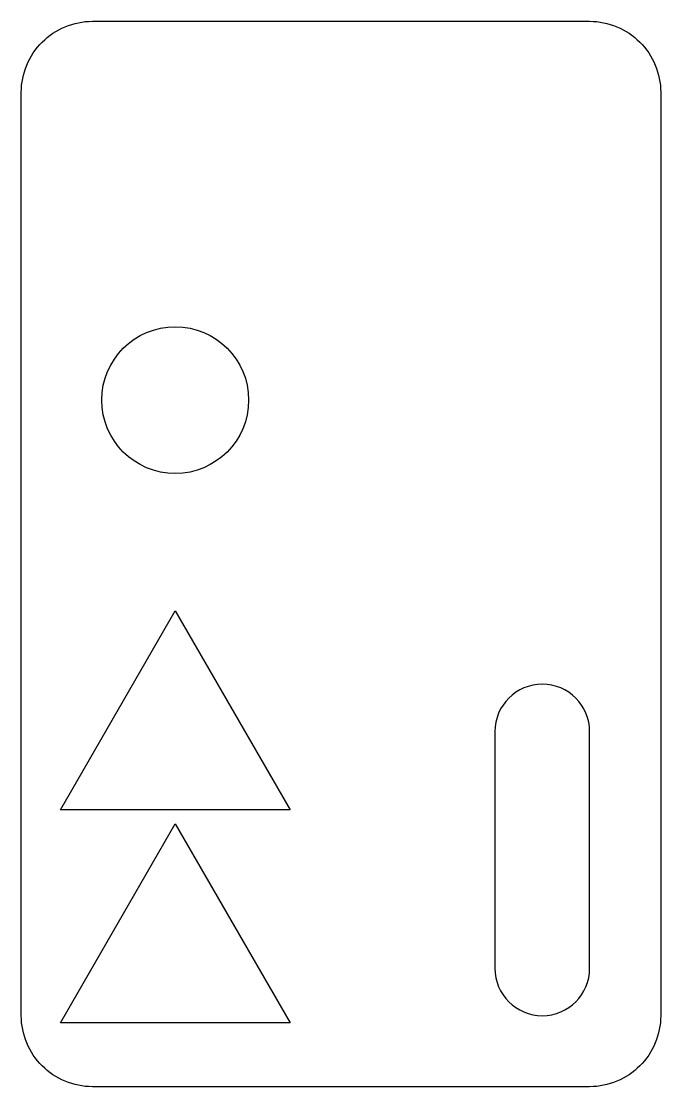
# Model space of a CAD drawing. Extents: x 13 to 40, y -29 to 16.
import ezdxf

# ---------------------------------------------------------------- set-up
doc = ezdxf.new("R2010")
doc.units = 0
doc.layers.get('0').update_dxf_attribs({"linetype": 'continuous'})

# ---------------------------------------------------------------- blocks, each defined once
blk = doc.blocks.new('POCKET002_CS')
at = {"color": 0}
for points in [[(16, 16), (37, 16, -0.414214), (40, 13), (40, -26, -0.414214), (37, -29), (16, -29, -0.414214), (13, -26), (13, 13, -0.414214)], [(33, -24, 1), (37, -24), (37, -14, 1), (33, -14)]]:
    blk.add_lwpolyline(points, format="xyb", close=True, dxfattribs=at)
for points in [[(19.5, -8.9), (24.35, -17.3), (14.65, -17.3)], [(14.65, -26.3), (19.5, -17.9), (24.35, -26.3)]]:
    blk.add_lwpolyline(points, close=True, dxfattribs=at)
blk.add_circle((19.5, 0, 1), 3.1, dxfattribs=at)

msp = doc.modelspace()

# ---------------------------------------------------------------- block references
at = {"color": 0}
msp.add_blockref('POCKET002_CS', (0, 0), dxfattribs=at)

doc.saveas('drawing.dxf')
